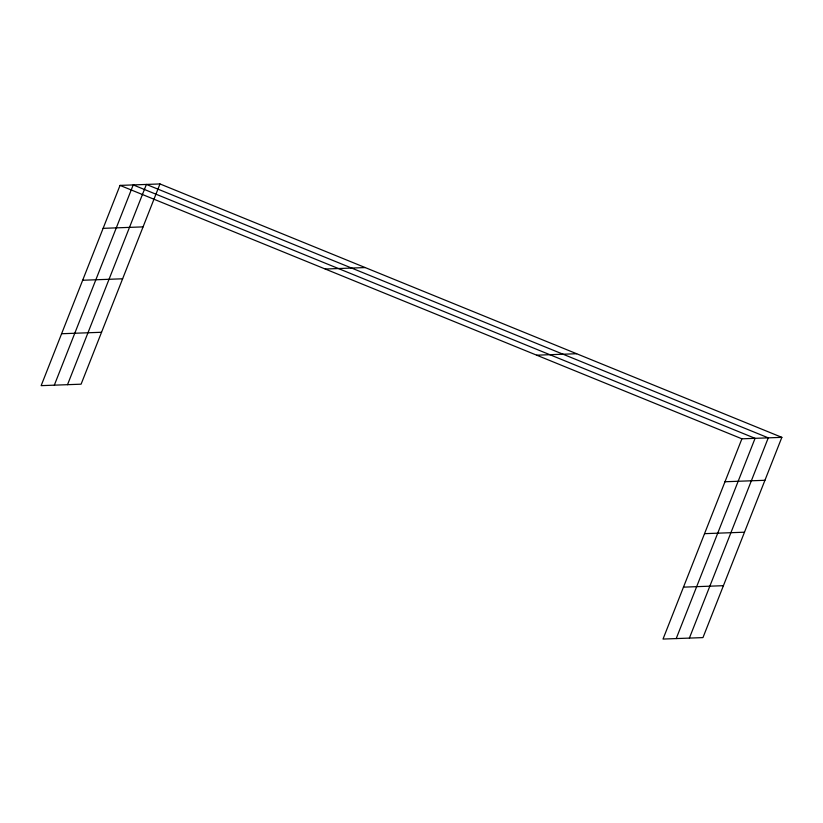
<?xml version="1.0" encoding="UTF-8"?>
<svg xmlns="http://www.w3.org/2000/svg" width="823" height="823" viewBox="0 0 823 823"><rect width="100%" height="100%" fill="white"/><g stroke="black" fill="none" stroke-linecap="round" stroke-linejoin="round"><path stroke-width="1.23" d="M159.981 183.941L120.035 185.401L41.15 385.648L81.096 384.187L159.981 183.941L781.85 437.352L702.965 637.599L663.019 639.06L741.904 438.813L781.85 437.352M54.328 385.164L133.213 184.918L755.082 438.33L676.208 638.576M67.517 384.691L146.401 184.434L768.27 437.846L689.386 638.092M103.112 228.341L143.068 226.881M325.25 269.018L365.196 267.568M82.67 280.252L122.617 278.791M61.602 333.737L101.548 332.276M536.689 355.186L576.635 353.725M724.981 481.753L764.937 480.293M704.539 533.664L744.486 532.203M683.471 587.149L723.417 585.688M120.035 185.401L741.904 438.813"/></g></svg>
